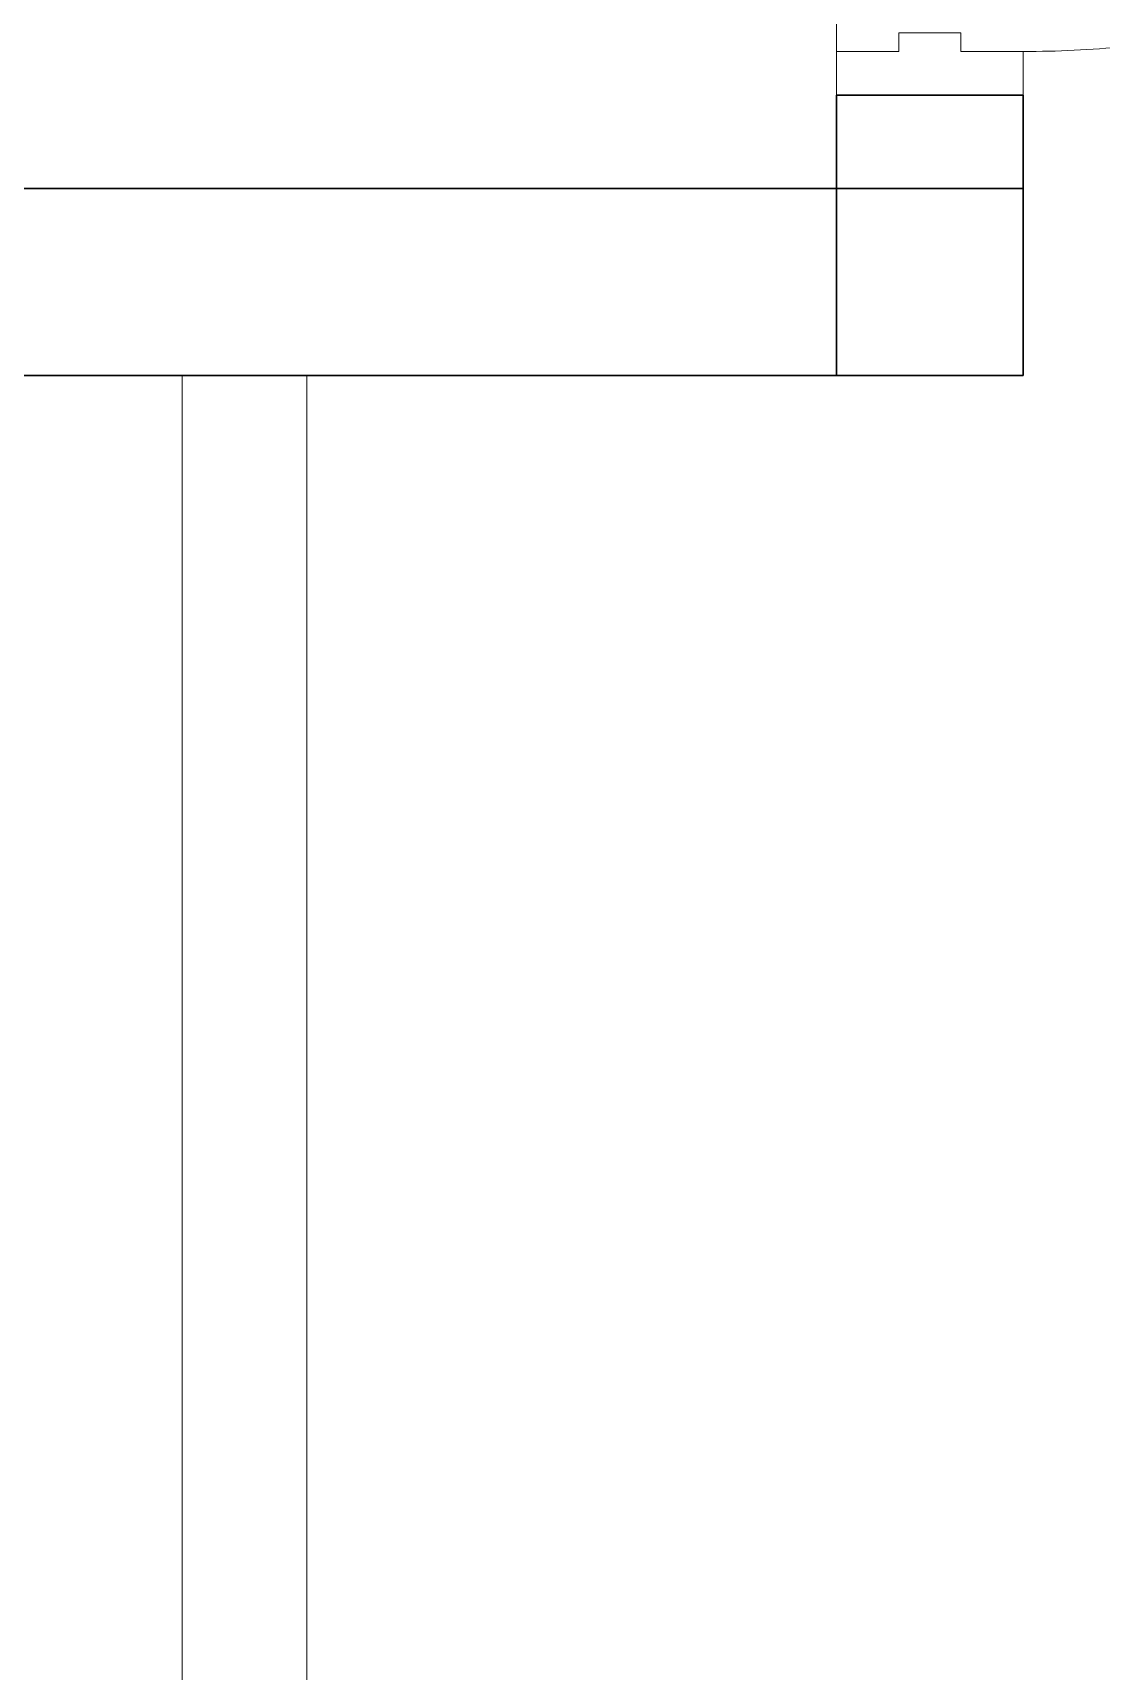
# Model space of a CAD drawing. Header units: inches. Extents: x -86493719 to 430035, y 21644 to 1519532.
# Drawn here: x 58840 to 59697, y 53839 to 55154 of the extents above; entities that cross this region are included whole.
import ezdxf

# ---------------------------------------------------------------- set-up
doc = ezdxf.new("R2010")
doc.units = ezdxf.units.IN
doc.header["$MEASUREMENT"] = 0
doc.linetypes.add('DASHED', pattern=[19.05, 12.7, -6.35])
for name, color, linetype, lineweight in [('DOOR', 8, 'Continuous', 20), ('LW', 8, 'Continuous', 20), ('wall', 8, 'Continuous', 30)]:
    doc.layers.add(name, color=color, linetype=linetype, lineweight=lineweight)

# ---------------------------------------------------------------- blocks, each defined once
blk = doc.blocks.new('Dp900')
at = {"layer": 'DOOR', "color": 4}
for p, q in [((35, 150), (0, 150)), ((35, 150), (35, 100)), ((900, 150), (865, 150)), ((865, 150), (865, 100)), ((50, 100), (35, 100)), ((50, 100), (50, 50)), ((850, 100), (850, 50)), ((865, 100), (850, 100)), ((50, 50), (35, 50)), ((35, 50), (35, 0)), ((865, 50), (850, 50)), ((865, 50), (865, 0)), ((0, 0), (35, 0)), ((865, 0), (900, 0))]:
    blk.add_line(p, q, dxfattribs=at)
at = {"layer": 'DOOR', "color": 1}
for p, q in [((0, 150), (0, 0)), ((0, 150), (0, 0)), ((900, 150), (900, 0)), ((900, 150), (900, 0))]:
    blk.add_line(p, q, dxfattribs=at)
at = {"layer": 'DOOR'}
blk.add_lwpolyline([(35, 150), (35, 980), (85, 980), (85, 150)], close=True, dxfattribs=at)
at = {"layer": 'DOOR', "color": 9, "linetype": 'DASHED', "ltscale": 100}
blk.add_arc((35, 150), 830, 360, 86.5464, dxfattribs=at)

msp = doc.modelspace()

# ---------------------------------------------------------------- linework, layer by layer
at = {"layer": 'LW'}
for p, q in [((59484.3, 55103.6), (59484.3, 56003.6)), ((58959.3, 54878.6), (58959.3, 53128.6)), ((59059.3, 54878.6), (58959.3, 54878.6)), ((59059.3, 54878.6), (59059.3, 53128.6))]:
    msp.add_line(p, q, dxfattribs=at)
at = {"layer": 'wall'}
for p, q in [((59484.3, 54878.6), (59484.3, 55103.6)), ((59484.3, 55103.6), (59634.3, 55103.6)), ((59634.3, 54878.6), (59634.3, 55103.6)), ((56709.3, 55028.6), (59634.3, 55028.6)), ((56709.3, 54878.6), (59634.3, 54878.6))]:
    msp.add_line(p, q, dxfattribs=at)

# ---------------------------------------------------------------- block references
at = {"layer": 'DOOR', "rotation": 270}
msp.add_blockref('Dp900', (59484.3, 56003.6), dxfattribs=at)

doc.saveas('drawing.dxf')
